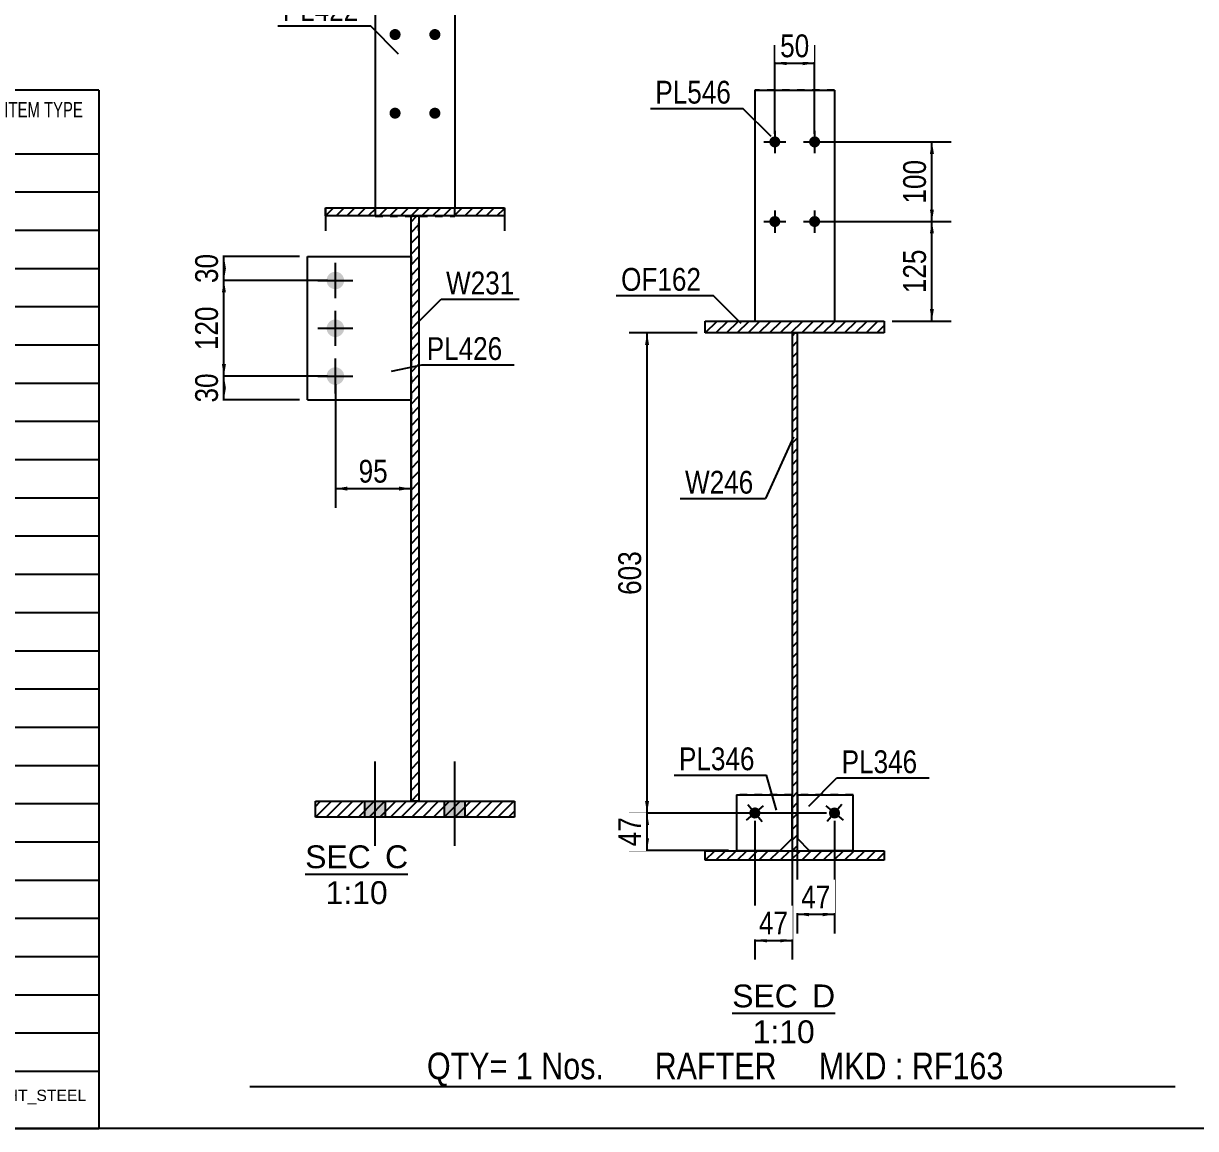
# Model space of a CAD drawing. Header units: millimetres. Extents: x -1017 to -614, y -187 to 90.
# Drawn here: x -868.9 to -721.7, y -186.7 to -47.9 of the extents above; entities that cross this region are included whole.
import ezdxf

# ---------------------------------------------------------------- set-up
doc = ezdxf.new("R2010")
doc.units = ezdxf.units.MM
doc.linetypes.add('DXK_LINE_DOT1', pattern=[1.8814, 0.9407, -0.9407])
doc.styles.add('Arial', font='ARIAL.TTF', dxfattribs={"height": 0.2})
doc.styles.add('Arial Narrow', font='ARIALN.TTF', dxfattribs={"height": 0.2})

# ---------------------------------------------------------------- blocks, each defined once
blk = doc.blocks.new('Unknown-624476614-1210')
at = {"color": 5, "linetype": 'Continuous'}
blk.add_line((-1014.34, -186.63), (-614.34, -186.63), dxfattribs=at)
blk = doc.blocks.new('Unknown-624476614-12 - 1257')
at = {"color": 1, "linetype": 'Continuous'}
blk.add_line((-779.88, -172.19), (-766.97, -172.19), dxfattribs=at)
at = {"color": 0, "linetype": 'Continuous'}
for points in [[(-771.65, -171.44), (-771.65, -168.44), (-779.88, -168.44), (-779.88, -171.44)], [(-766.97, -171.44), (-766.97, -168.44), (-769.85, -168.44), (-769.85, -171.44)], [(-769.53, -175.94), (-769.53, -172.94), (-777.31, -172.94), (-777.31, -175.94)]]:
    blk.add_wipeout(points, dxfattribs=at)
at = {"color": 136, "linetype": 'Continuous', "style": 'Arial'}
for s, height, p in [('SEC', 2.865, (-779.88, -171.44)), ('D', 2.87, (-769.85, -171.44)), ('1:10', 2.865, (-777.31, -175.94))]:
    blk.add_text(s, height=height, dxfattribs=at).set_placement(p)
blk = doc.blocks.new('Unknown-624476614-14 - 1555')
at = {"color": 1, "linetype": 'Continuous'}
blk.add_line((-833.52, -154.72), (-820.61, -154.72), dxfattribs=at)
at = {"color": 0, "linetype": 'Continuous'}
for points in [[(-825.29, -153.97), (-825.29, -150.97), (-833.52, -150.97), (-833.52, -153.97)], [(-820.61, -153.97), (-820.61, -150.97), (-823.49, -150.97), (-823.49, -153.97)], [(-823.17, -158.47), (-823.17, -155.47), (-830.95, -155.47), (-830.95, -158.47)]]:
    blk.add_wipeout(points, dxfattribs=at)
at = {"color": 136, "linetype": 'Continuous', "style": 'Arial'}
for s, height, p in [('SEC', 2.865, (-833.52, -153.97)), ('C', 2.87, (-823.49, -153.97)), ('1:10', 2.865, (-830.95, -158.47))]:
    blk.add_text(s, height=height, dxfattribs=at).set_placement(p)
blk = doc.blocks.new('Part-624476614-1323 - 1257')
at = {"color": 2, "linetype": 'Continuous'}
for p, q in [((-779.36, -144.74), (-772.36, -144.74)), ((-779.36, -144.74), (-779.36, -151.74)), ((-772.36, -150.24), (-772.36, -144.74)), ((-773.86, -151.74), (-772.36, -150.24)), ((-779.36, -151.74), (-773.86, -151.74))]:
    blk.add_line(p, q, dxfattribs=at)
at = {"color": 7, "linetype": 'DXK_LINE_DOT1'}
for p, q in [((-772.36, -144.74), (-779.36, -144.74)), ((-779.36, -151.74), (-773.86, -151.74))]:
    blk.add_line(p, q, dxfattribs=at)
blk = doc.blocks.new('Bolt-624476614-1268 - 1257')
at = {"linetype": 'Continuous'}
for points in [[(-773.83, -62.78, -1), (-775.23, -62.78, -1)], [(-768.83, -62.78, -1), (-770.23, -62.78, -1)], [(-773.83, -72.78, -1), (-775.23, -72.78, -1)], [(-768.83, -72.78, -1), (-770.23, -72.78, -1)]]:
    blk.add_hatch(color=3, dxfattribs=at).paths.add_polyline_path(points)
at = {"color": 3, "linetype": 'Continuous'}
for p, q in [((-774.53, -61.38), (-774.53, -64.18)), ((-769.53, -61.38), (-769.53, -64.18)), ((-775.93, -62.78), (-773.13, -62.78)), ((-770.93, -62.78), (-768.13, -62.78)), ((-774.53, -71.38), (-774.53, -74.18)), ((-769.53, -71.38), (-769.53, -74.18)), ((-775.93, -72.78), (-773.13, -72.78)), ((-770.93, -72.78), (-768.13, -72.78))]:
    blk.add_line(p, q, dxfattribs=at)
blk = doc.blocks.new('Bolt-624476614-1280 - 1257')
at = {"linetype": 'Continuous'}
blk.add_hatch(color=3, dxfattribs=at).paths.add_polyline_path([(-766.5, -147.49, -1), (-767.57, -146.59, -1)])
at = {"color": 3, "linetype": 'Continuous'}
for p, q in [((-768.11, -146.14), (-765.96, -147.94)), ((-766.13, -145.97), (-767.94, -148.11))]:
    blk.add_line(p, q, dxfattribs=at)
blk = doc.blocks.new('Bolt-624476614-1281 - 1257')
at = {"linetype": 'Continuous'}
blk.add_hatch(color=3, dxfattribs=at).paths.add_polyline_path([(-776.5, -146.59, -1), (-777.57, -147.49, -1)])
at = {"color": 3, "linetype": 'Continuous'}
for p, q in [((-778.11, -147.94), (-775.96, -146.14)), ((-777.94, -145.97), (-776.13, -148.11))]:
    blk.add_line(p, q, dxfattribs=at)
blk = doc.blocks.new('Part-624476614-1328 - 1257')
at = {"color": 2, "linetype": 'Continuous'}
for p, q in [((-771.7, -144.74), (-764.7, -144.74)), ((-771.7, -144.74), (-771.7, -150.24)), ((-764.7, -151.74), (-764.7, -144.74)), ((-771.7, -150.24), (-770.2, -151.74)), ((-770.2, -151.74), (-764.7, -151.74))]:
    blk.add_line(p, q, dxfattribs=at)
at = {"color": 7, "linetype": 'DXK_LINE_DOT1'}
for p, q in [((-764.7, -144.74), (-771.7, -144.74)), ((-770.2, -151.74), (-764.7, -151.74))]:
    blk.add_line(p, q, dxfattribs=at)
blk = doc.blocks.new('Part-624476614-1363 - 1257')
at = {"color": 2, "linetype": 'Continuous'}
for p, q in [((-777.03, -56.27), (-777.03, -85.27)), ((-777.03, -56.27), (-767.03, -56.27)), ((-767.03, -56.27), (-767.03, -85.27))]:
    blk.add_line(p, q, dxfattribs=at)
at = {"color": 7, "linetype": 'DXK_LINE_DOT1'}
for p, q in [((-767.03, -56.27), (-777.03, -56.27)), ((-777.03, -85.27), (-767.03, -85.27))]:
    blk.add_line(p, q, dxfattribs=at)
blk = doc.blocks.new('Part-624476614-1378 - 1257')
at = {"linetype": 'Continuous'}
h = blk.add_hatch(dxfattribs=at)
h.set_pattern_fill('', scale=0.3, style=0, pattern_type=0)
h.set_pattern_definition([(45, (-783.2846, -152.9725), (-0.67352, 0.67352), [])])
h.paths.add_polyline_path([(-783.28, -151.77), (-783.28, -152.97), (-760.78, -152.97), (-760.78, -151.77)])
at = {"color": 2, "linetype": 'Continuous'}
for p, q in [((-783.28, -152.97), (-783.28, -151.77)), ((-783.28, -151.77), (-760.78, -151.77)), ((-760.78, -152.97), (-783.28, -152.97)), ((-760.78, -151.77), (-760.78, -152.97))]:
    blk.add_line(p, q, dxfattribs=at)
blk = doc.blocks.new('Part-624476614-1401 - 1257')
at = {"linetype": 'Continuous'}
h = blk.add_hatch(dxfattribs=at)
h.set_pattern_fill('', scale=0.3, style=0, pattern_type=0)
h.set_pattern_definition([(45, (-772.3346, -151.7725), (-0.673519, 0.673519), [])])
h.paths.add_polyline_path([(-772.33, -86.77), (-772.33, -151.77), (-771.73, -151.77), (-771.73, -86.77)])
at = {"color": 2, "linetype": 'Continuous'}
for p, q in [((-772.33, -151.77), (-772.33, -86.77)), ((-772.33, -86.77), (-771.73, -86.77)), ((-771.73, -86.77), (-771.73, -151.77)), ((-771.73, -151.77), (-772.33, -151.77))]:
    blk.add_line(p, q, dxfattribs=at)
blk = doc.blocks.new('Part-624476614-1424 - 1257')
at = {"linetype": 'Continuous'}
h = blk.add_hatch(dxfattribs=at)
h.set_pattern_fill('', scale=0.3, style=0, pattern_type=0)
h.set_pattern_definition([(45, (-783.2846, -86.7718), (-0.67352, 0.67352), [])])
h.paths.add_polyline_path([(-783.28, -85.27), (-783.28, -86.77), (-760.78, -86.77), (-760.78, -85.27)])
at = {"color": 2, "linetype": 'Continuous'}
for p, q in [((-783.28, -86.77), (-783.28, -85.27)), ((-783.28, -85.27), (-760.78, -85.27)), ((-760.78, -85.27), (-760.78, -86.77)), ((-760.78, -86.77), (-783.28, -86.77))]:
    blk.add_line(p, q, dxfattribs=at)
blk = doc.blocks.new('Part-624476614-1557 - 1555')
at = {"linetype": 'Continuous'}
h = blk.add_hatch(dxfattribs=at)
h.set_pattern_fill('', scale=0.3, style=0, pattern_type=0)
h.set_pattern_definition([(45, (-830.9827, -72.0799), (-0.67352, 0.67352), [])])
h.paths.add_polyline_path([(-830.98, -71.07), (-830.98, -72.08), (-808.48, -72.08), (-808.48, -71.07)])
at = {"color": 7, "linetype": 'DXK_LINE_DOT1'}
for p, q in [((-830.98, -71.07), (-830.98, -72.08)), ((-808.48, -71.07), (-808.48, -72.08))]:
    blk.add_line(p, q, dxfattribs=at)
at = {"color": 2, "linetype": 'Continuous'}
for p, q in [((-830.98, -72.08), (-830.98, -71.07)), ((-830.98, -71.07), (-808.48, -71.07)), ((-830.98, -72.08), (-830.98, -73.94)), ((-808.48, -72.08), (-830.98, -72.08)), ((-808.48, -71.07), (-808.48, -72.08)), ((-808.48, -72.08), (-808.48, -73.94))]:
    blk.add_line(p, q, dxfattribs=at)
blk = doc.blocks.new('Part-624476614-1570 - 1555')
at = {"linetype": 'Continuous'}
h = blk.add_hatch(dxfattribs=at)
h.set_pattern_fill('', scale=0.3, style=0, pattern_type=0)
h.set_pattern_definition([(45, (-832.2327, -147.5599), (-0.67352, 0.67352), [])])
h.paths.add_polyline_path([(-832.23, -145.56), (-832.23, -147.56), (-807.23, -147.56), (-807.23, -145.56)])
at = {"color": 2, "linetype": 'Continuous'}
for p, q in [((-832.23, -147.56), (-832.23, -145.56)), ((-832.23, -145.56), (-807.23, -145.56)), ((-807.23, -145.56), (-807.23, -147.56)), ((-807.23, -147.56), (-832.23, -147.56))]:
    blk.add_line(p, q, dxfattribs=at)
blk = doc.blocks.new('Part-624476614-1639 - 1555')
at = {"linetype": 'Continuous'}
h = blk.add_hatch(dxfattribs=at)
h.set_pattern_fill('', scale=0.3, style=0, pattern_type=0)
h.set_pattern_definition([(45, (-820.2327, -145.5599), (-0.673519, 0.673519), [])])
h.paths.add_polyline_path([(-820.23, -72.08), (-820.23, -145.56), (-819.23, -145.56), (-819.23, -72.08)])
at = {"color": 7, "linetype": 'DXK_LINE_DOT1'}
for p, q in [((-820.23, -73.94), (-820.23, -72.08)), ((-819.23, -73.94), (-819.23, -72.08))]:
    blk.add_line(p, q, dxfattribs=at)
at = {"color": 2, "linetype": 'Continuous'}
for p, q in [((-820.23, -145.56), (-820.23, -72.08)), ((-820.23, -72.08), (-819.23, -72.08)), ((-819.23, -72.08), (-819.23, -145.56)), ((-819.23, -145.56), (-820.23, -145.56))]:
    blk.add_line(p, q, dxfattribs=at)
blk = doc.blocks.new('Part-624476614-1607 - 1555')
at = {"color": 2, "linetype": 'Continuous'}
for p, q in [((-833.23, -95.18), (-833.23, -77.18)), ((-833.23, -77.18), (-820.23, -77.18)), ((-833.23, -95.18), (-820.23, -95.18))]:
    blk.add_line(p, q, dxfattribs=at)
at = {"color": 7, "linetype": 'DXK_LINE_DOT1'}
blk.add_line((-820.23, -77.18), (-820.23, -95.18), dxfattribs=at)
blk = doc.blocks.new('Part-624476614-1617 - 1555')
at = {"color": 2, "linetype": 'Continuous'}
for p, q in [((-824.73, -43.37), (-824.73, -71.07)), ((-824.73, -43.37), (-814.73, -43.37)), ((-814.73, -43.37), (-814.73, -71.07))]:
    blk.add_line(p, q, dxfattribs=at)
at = {"color": 7, "linetype": 'DXK_LINE_DOT1'}
for p, q in [((-824.73, -43.45), (-814.73, -43.45)), ((-824.73, -71.07), (-824.73, -72.01)), ((-824.73, -72.09), (-824.73, -72.01)), ((-824.73, -72.01), (-814.73, -72.01)), ((-824.73, -72.09), (-814.73, -72.09)), ((-814.73, -72.01), (-814.73, -71.07)), ((-814.73, -72.01), (-814.73, -72.09))]:
    blk.add_line(p, q, dxfattribs=at)
blk = doc.blocks.new('Bolt-624476614-1644 - 1555')
at = {"linetype": 'Continuous'}
for points in [[(-826.03, -147.56), (-823.43, -147.56), (-823.43, -145.56), (-826.03, -145.56)], [(-816.03, -147.56), (-813.43, -147.56), (-813.43, -145.56), (-816.03, -145.56)]]:
    blk.add_hatch(color=3, dxfattribs=at).paths.add_polyline_path(points)
at = {"color": 3, "linetype": 'Continuous'}
for p, q in [((-824.73, -151.15), (-824.73, -140.56)), ((-814.73, -151.15), (-814.73, -140.56)), ((-826.03, -147.56), (-826.03, -145.56)), ((-823.43, -147.56), (-823.43, -145.56)), ((-816.03, -147.56), (-816.03, -145.56)), ((-813.43, -147.56), (-813.43, -145.56))]:
    blk.add_line(p, q, dxfattribs=at)
blk = doc.blocks.new('Bolt-624476614-1655 - 1555')
at = {"linetype": 'Continuous'}
for points in [[(-829.73, -79.08, -1), (-829.73, -81.28, -1)], [(-829.73, -85.08, -1), (-829.73, -87.28, -1)], [(-829.73, -91.08, -1), (-829.73, -93.28, -1)]]:
    blk.add_hatch(color=3, dxfattribs=at).paths.add_polyline_path(points)
at = {"color": 3, "linetype": 'Continuous'}
for p, q in [((-829.73, -82.38), (-829.73, -77.98)), ((-831.93, -80.18), (-827.53, -80.18)), ((-829.73, -88.38), (-829.73, -83.98)), ((-831.93, -86.18), (-827.53, -86.18)), ((-829.73, -94.38), (-829.73, -89.98)), ((-831.93, -92.18), (-827.53, -92.18))]:
    blk.add_line(p, q, dxfattribs=at)
blk = doc.blocks.new('Bolt-624476614-1663 - 1555')
at = {"linetype": 'Continuous'}
for points in [[(-822.23, -49.99), (-822.38, -49.98), (-822.52, -49.93), (-822.64, -49.86), (-822.75, -49.76), (-822.84, -49.64), (-822.9, -49.51), (-822.93, -49.37), (-822.93, -49.23), (-822.9, -49.09), (-822.84, -48.95), (-822.75, -48.84), (-822.64, -48.74), (-822.52, -48.67), (-822.38, -48.62), (-822.23, -48.61), (-822.09, -48.62), (-821.95, -48.67), (-821.82, -48.74), (-821.71, -48.84), (-821.63, -48.95), (-821.57, -49.09), (-821.54, -49.23), (-821.54, -49.37), (-821.57, -49.51), (-821.63, -49.64), (-821.71, -49.76), (-821.82, -49.86), (-821.95, -49.93), (-822.09, -49.98)], [(-817.23, -49.99), (-817.38, -49.98), (-817.52, -49.93), (-817.64, -49.86), (-817.75, -49.76), (-817.84, -49.64), (-817.9, -49.51), (-817.93, -49.37), (-817.93, -49.23), (-817.9, -49.09), (-817.84, -48.95), (-817.75, -48.84), (-817.64, -48.74), (-817.52, -48.67), (-817.38, -48.62), (-817.23, -48.61), (-817.09, -48.62), (-816.95, -48.67), (-816.82, -48.74), (-816.71, -48.84), (-816.63, -48.95), (-816.57, -49.09), (-816.54, -49.23), (-816.54, -49.37), (-816.57, -49.51), (-816.63, -49.64), (-816.71, -49.76), (-816.82, -49.86), (-816.95, -49.93), (-817.09, -49.98)], [(-822.23, -59.87), (-822.38, -59.85), (-822.52, -59.81), (-822.64, -59.73), (-822.75, -59.64), (-822.84, -59.52), (-822.9, -59.39), (-822.93, -59.25), (-822.93, -59.1), (-822.9, -58.96), (-822.84, -58.83), (-822.75, -58.71), (-822.64, -58.62), (-822.52, -58.54), (-822.38, -58.5), (-822.23, -58.48), (-822.09, -58.5), (-821.95, -58.54), (-821.82, -58.62), (-821.71, -58.71), (-821.63, -58.83), (-821.57, -58.96), (-821.54, -59.1), (-821.54, -59.25), (-821.57, -59.39), (-821.63, -59.52), (-821.71, -59.64), (-821.82, -59.73), (-821.95, -59.81), (-822.09, -59.85)], [(-817.23, -59.87), (-817.38, -59.85), (-817.52, -59.81), (-817.64, -59.73), (-817.75, -59.64), (-817.84, -59.52), (-817.9, -59.39), (-817.93, -59.25), (-817.93, -59.1), (-817.9, -58.96), (-817.84, -58.83), (-817.75, -58.71), (-817.64, -58.62), (-817.52, -58.54), (-817.38, -58.5), (-817.23, -58.48), (-817.09, -58.5), (-816.95, -58.54), (-816.82, -58.62), (-816.71, -58.71), (-816.63, -58.83), (-816.57, -58.96), (-816.54, -59.1), (-816.54, -59.25), (-816.57, -59.39), (-816.63, -59.52), (-816.71, -59.64), (-816.82, -59.73), (-816.95, -59.81), (-817.09, -59.85)]]:
    blk.add_hatch(color=3, dxfattribs=at).paths.add_polyline_path(points)
at = {"color": 3, "linetype": 'Continuous'}
for p, q in [((-822.23, -49.17), (-822.23, -49.69)), ((-817.23, -49.17), (-817.23, -49.69)), ((-822.23, -59.05), (-822.23, -59.57)), ((-817.23, -59.05), (-817.23, -59.57))]:
    blk.add_line(p, q, dxfattribs=at)
blk = doc.blocks.new('StraightDimension-624476614-1510 - 1257')
at = {"linetype": 'Continuous'}
for points in [[(-770.23, -160.01), (-771.73, -159.76), (-770.23, -159.51)], [(-768.53, -159.51), (-767.03, -159.76), (-768.53, -160.01)]]:
    blk.add_hatch(color=7, dxfattribs=at).paths.add_polyline_path(points)
at = {"color": 7, "linetype": 'Continuous'}
for p, q in [((-767.03, -148.04), (-767.03, -162.16)), ((-771.73, -149), (-771.73, -162.16)), ((-771.73, -159.76), (-767.03, -159.76))]:
    blk.add_line(p, q, dxfattribs=at)
at = {"color": 0}
blk.add_wipeout([(-766.96, -159.61), (-766.96, -155.41), (-771.81, -155.41), (-771.81, -159.61)], dxfattribs=at)
at = {"color": 3, "style": 'Arial Narrow'}
blk.add_text('47', height=2.863, dxfattribs=at).set_placement((-771.21, -159.01))
blk = doc.blocks.new('StraightDimension-624476614-1430 - 1257')
at = {"linetype": 'Continuous'}
for points in [[(-790.83, -88.27), (-790.58, -86.77), (-790.33, -88.27)], [(-790.33, -145.54), (-790.58, -147.04), (-790.83, -145.54)]]:
    blk.add_hatch(color=7, dxfattribs=at).paths.add_polyline_path(points)
at = {"color": 7, "linetype": 'Continuous'}
for p, q in [((-784.28, -86.77), (-792.83, -86.77)), ((-790.58, -147.04), (-790.58, -86.77)), ((-768.03, -147.04), (-792.83, -147.04))]:
    blk.add_line(p, q, dxfattribs=at)
at = {"color": 0}
blk.add_wipeout([(-790.73, -113.56), (-794.93, -113.56), (-794.93, -120.25), (-790.73, -120.25)], dxfattribs=at)
at = {"color": 3, "style": 'Arial Narrow'}
blk.add_text('603', height=2.863, rotation=90.0002, dxfattribs=at).set_placement((-791.33, -119.65))
blk = doc.blocks.new('StraightDimension-624476614-1454 - 1257')
at = {"linetype": 'Continuous'}
for points in [[(-790.83, -148.54), (-790.58, -147.04), (-790.33, -148.54)], [(-790.33, -150.24), (-790.58, -151.74), (-790.83, -150.24)]]:
    blk.add_hatch(color=7, dxfattribs=at).paths.add_polyline_path(points)
at = {"color": 7, "linetype": 'Continuous'}
for p, q in [((-768.03, -147.04), (-792.83, -147.04)), ((-790.58, -151.74), (-790.58, -147.04)), ((-780.36, -151.74), (-792.83, -151.74))]:
    blk.add_line(p, q, dxfattribs=at)
at = {"color": 0}
blk.add_wipeout([(-790.73, -146.96), (-794.93, -146.96), (-794.93, -151.82), (-790.73, -151.82)], dxfattribs=at)
at = {"color": 3, "style": 'Arial Narrow'}
blk.add_text('47', height=2.863, rotation=90.0002, dxfattribs=at).set_placement((-791.33, -151.22))
blk = doc.blocks.new('StraightDimension-624476614-1470 - 1257')
at = {"linetype": 'Continuous'}
for points in [[(-773.03, -53.15), (-774.53, -52.9), (-773.03, -52.65)], [(-771.03, -52.65), (-769.53, -52.9), (-771.03, -53.15)]]:
    blk.add_hatch(color=7, dxfattribs=at).paths.add_polyline_path(points)
at = {"color": 7, "linetype": 'Continuous'}
for p, q in [((-774.53, -61.78), (-774.53, -50.65)), ((-769.53, -61.78), (-769.53, -50.65)), ((-774.53, -52.9), (-769.53, -52.9))]:
    blk.add_line(p, q, dxfattribs=at)
at = {"color": 0}
blk.add_wipeout([(-769.61, -52.75), (-769.61, -48.55), (-774.46, -48.55), (-774.46, -52.75)], dxfattribs=at)
at = {"color": 3, "style": 'Arial Narrow'}
blk.add_text('50', height=2.863, dxfattribs=at).set_placement((-773.86, -52.15))
blk = doc.blocks.new('StraightDimension-624476614-1489 - 1257')
at = {"linetype": 'Continuous'}
for points in [[(-755.05, -64.28), (-754.8, -62.78), (-754.55, -64.28)], [(-754.55, -71.28), (-754.8, -72.78), (-755.05, -71.28)]]:
    blk.add_hatch(color=7, dxfattribs=at).paths.add_polyline_path(points)
at = {"color": 7, "linetype": 'Continuous'}
for p, q in [((-768.53, -62.78), (-752.4, -62.78)), ((-754.8, -72.78), (-754.8, -62.78)), ((-768.53, -72.78), (-752.4, -72.78))]:
    blk.add_line(p, q, dxfattribs=at)
at = {"color": 0}
blk.add_wipeout([(-754.95, -64.43), (-759.15, -64.43), (-759.15, -71.12), (-754.95, -71.12)], dxfattribs=at)
at = {"color": 3, "style": 'Arial Narrow'}
blk.add_text('100', height=2.863, rotation=90.0002, dxfattribs=at).set_placement((-755.55, -70.52))
blk = doc.blocks.new('StraightDimension-624476614-1499 - 1257')
at = {"linetype": 'Continuous'}
for points in [[(-755.05, -74.28), (-754.8, -72.78), (-754.55, -74.28)], [(-754.55, -83.77), (-754.8, -85.27), (-755.05, -83.77)]]:
    blk.add_hatch(color=7, dxfattribs=at).paths.add_polyline_path(points)
at = {"color": 7, "linetype": 'Continuous'}
for p, q in [((-768.53, -72.78), (-752.4, -72.78)), ((-754.8, -85.27), (-754.8, -72.78)), ((-759.78, -85.27), (-752.4, -85.27))]:
    blk.add_line(p, q, dxfattribs=at)
at = {"color": 0}
blk.add_wipeout([(-754.95, -75.68), (-759.15, -75.68), (-759.15, -82.37), (-754.95, -82.37)], dxfattribs=at)
at = {"color": 3, "style": 'Arial Narrow'}
blk.add_text('125', height=2.863, rotation=90.0002, dxfattribs=at).set_placement((-755.55, -81.77))
blk = doc.blocks.new('StraightDimension-624476614-1527 - 1257')
at = {"linetype": 'Continuous'}
for points in [[(-775.53, -163.29), (-777.03, -163.04), (-775.53, -162.79)], [(-773.86, -162.79), (-772.36, -163.04), (-773.86, -163.29)]]:
    blk.add_hatch(color=7, dxfattribs=at).paths.add_polyline_path(points)
at = {"color": 7, "linetype": 'Continuous'}
for p, q in [((-777.03, -148.04), (-777.03, -165.44)), ((-772.36, -149.24), (-772.36, -165.44)), ((-777.03, -163.04), (-772.36, -163.04))]:
    blk.add_line(p, q, dxfattribs=at)
at = {"color": 0}
blk.add_wipeout([(-772.27, -162.89), (-772.27, -158.69), (-777.13, -158.69), (-777.13, -162.89)], dxfattribs=at)
at = {"color": 3, "style": 'Arial Narrow'}
blk.add_text('47', height=2.863, dxfattribs=at).set_placement((-776.53, -162.29))
blk = doc.blocks.new('StraightDimension-624476614-6205 - 1555')
at = {"linetype": 'Continuous'}
for points in [[(-828.23, -106.56), (-829.73, -106.31), (-828.23, -106.06)], [(-821.73, -106.06), (-820.23, -106.31), (-821.73, -106.56)]]:
    blk.add_hatch(color=7, dxfattribs=at).paths.add_polyline_path(points)
at = {"color": 7, "linetype": 'Continuous'}
for p, q in [((-829.73, -93.18), (-829.73, -108.71)), ((-820.23, -96.18), (-820.23, -108.71)), ((-829.73, -106.31), (-820.23, -106.31))]:
    blk.add_line(p, q, dxfattribs=at)
at = {"color": 0}
blk.add_wipeout([(-822.55, -106.16), (-822.55, -101.96), (-827.41, -101.96), (-827.41, -106.16)], dxfattribs=at)
at = {"color": 3, "style": 'Arial Narrow'}
blk.add_text('95', height=2.863, dxfattribs=at).set_placement((-826.81, -105.56))
blk = doc.blocks.new('StraightDimension-624476614-6246 - 1555')
at = {"linetype": 'Continuous'}
for points in [[(-843.98, -81.68), (-843.73, -80.18), (-843.48, -81.68)], [(-843.48, -90.68), (-843.73, -92.18), (-843.98, -90.68)]]:
    blk.add_hatch(color=7, dxfattribs=at).paths.add_polyline_path(points)
at = {"color": 7, "linetype": 'Continuous'}
for p, q in [((-830.73, -80.18), (-845.98, -80.18)), ((-843.73, -92.18), (-843.73, -80.18)), ((-830.73, -92.18), (-845.98, -92.18))]:
    blk.add_line(p, q, dxfattribs=at)
at = {"color": 0}
blk.add_wipeout([(-843.88, -82.83), (-848.08, -82.83), (-848.08, -89.52), (-843.88, -89.52)], dxfattribs=at)
at = {"color": 3, "style": 'Arial Narrow'}
blk.add_text('120', height=2.863, rotation=90.0002, dxfattribs=at).set_placement((-844.48, -88.92))
blk = doc.blocks.new('StraightDimension-624476614-6245 - 1555')
at = {"linetype": 'Continuous'}
for points in [[(-843.98, -78.68), (-843.73, -77.18), (-843.48, -78.68)], [(-843.48, -78.68), (-843.73, -80.18), (-843.98, -78.68)]]:
    blk.add_hatch(color=7, dxfattribs=at).paths.add_polyline_path(points)
at = {"color": 7, "linetype": 'Continuous'}
for p, q in [((-834.23, -77.18), (-845.98, -77.18)), ((-843.73, -80.18), (-843.73, -77.18)), ((-830.73, -80.18), (-845.98, -80.18))]:
    blk.add_line(p, q, dxfattribs=at)
at = {"color": 0}
blk.add_wipeout([(-843.88, -76.25), (-848.08, -76.25), (-848.08, -81.1), (-843.88, -81.1)], dxfattribs=at)
at = {"color": 3, "style": 'Arial Narrow'}
blk.add_text('30', height=2.863, rotation=90.0002, dxfattribs=at).set_placement((-844.48, -80.5))
blk = doc.blocks.new('StraightDimension-624476614-6247 - 1555')
at = {"linetype": 'Continuous'}
for points in [[(-843.98, -93.68), (-843.73, -92.18), (-843.48, -93.68)], [(-843.48, -93.68), (-843.73, -95.18), (-843.98, -93.68)]]:
    blk.add_hatch(color=7, dxfattribs=at).paths.add_polyline_path(points)
at = {"color": 7, "linetype": 'Continuous'}
for p, q in [((-830.73, -92.18), (-845.98, -92.18)), ((-843.73, -95.18), (-843.73, -92.18)), ((-834.23, -95.18), (-845.98, -95.18))]:
    blk.add_line(p, q, dxfattribs=at)
at = {"color": 0}
blk.add_wipeout([(-843.88, -91.25), (-848.08, -91.25), (-848.08, -96.1), (-843.88, -96.1)], dxfattribs=at)
at = {"color": 3, "style": 'Arial Narrow'}
blk.add_text('30', height=2.863, rotation=90.0002, dxfattribs=at).set_placement((-844.48, -95.5))
blk = doc.blocks.new('CBS_BOM-624476614-10799')
at = {"color": 7, "linetype": 'Continuous'}
for p, q in [((-1014.37, -56.26), (-859.45, -56.26)), ((-859.45, -56.27), (-859.45, -64.25)), ((-1014.37, -64.26), (-859.45, -64.26)), ((-859.45, -64.26), (-859.45, -69.06)), ((-1002.37, -69.06), (-859.45, -69.06)), ((-859.45, -69.06), (-859.45, -73.86)), ((-1002.37, -73.86), (-859.45, -73.86)), ((-859.45, -73.86), (-859.45, -78.66)), ((-1002.37, -78.66), (-859.45, -78.66)), ((-859.45, -78.66), (-859.45, -83.46)), ((-1002.37, -83.46), (-859.45, -83.46)), ((-859.45, -83.46), (-859.45, -88.26)), ((-1002.37, -88.26), (-859.45, -88.26)), ((-859.45, -88.26), (-859.45, -93.06)), ((-1002.37, -93.06), (-859.45, -93.06)), ((-859.45, -93.06), (-859.45, -97.86)), ((-1002.37, -97.86), (-859.45, -97.86)), ((-859.45, -97.86), (-859.45, -102.66)), ((-1002.37, -102.66), (-859.45, -102.66)), ((-859.45, -102.66), (-859.45, -107.46)), ((-1002.37, -107.46), (-859.45, -107.46)), ((-859.45, -107.46), (-859.45, -112.26)), ((-1002.37, -112.26), (-859.45, -112.26)), ((-859.45, -112.26), (-859.45, -117.06)), ((-1002.37, -117.06), (-859.45, -117.06)), ((-859.45, -117.06), (-859.45, -121.86)), ((-1002.37, -121.86), (-859.45, -121.86)), ((-859.45, -121.86), (-859.45, -126.66)), ((-1002.37, -126.66), (-859.45, -126.66)), ((-859.45, -126.66), (-859.45, -131.46)), ((-1002.37, -131.46), (-859.45, -131.46)), ((-859.45, -131.46), (-859.45, -136.26)), ((-1002.37, -136.26), (-859.45, -136.26)), ((-859.45, -136.26), (-859.45, -141.06)), ((-1002.37, -141.06), (-859.45, -141.06)), ((-859.45, -141.06), (-859.45, -145.86)), ((-1002.37, -145.86), (-859.45, -145.86)), ((-859.45, -145.86), (-859.45, -150.66)), ((-1002.37, -150.66), (-859.45, -150.66)), ((-859.45, -150.66), (-859.45, -155.46)), ((-1002.37, -155.46), (-859.45, -155.46)), ((-859.45, -155.46), (-859.45, -160.26)), ((-1002.37, -160.26), (-859.45, -160.26)), ((-859.45, -160.26), (-859.45, -165.06)), ((-1002.37, -165.06), (-859.45, -165.06)), ((-859.45, -165.06), (-859.45, -169.86)), ((-1002.37, -169.86), (-859.45, -169.86)), ((-859.45, -169.86), (-859.45, -174.66)), ((-1002.37, -174.66), (-859.45, -174.66)), ((-859.45, -174.66), (-859.45, -179.46)), ((-1002.37, -179.46), (-859.45, -179.46)), ((-859.45, -179.46), (-859.45, -186.66)), ((-1014.37, -186.66), (-859.45, -186.66))]:
    blk.add_line(p, q, dxfattribs=at)
at = {"color": 3, "linetype": 'Continuous', "style": 'Arial', "width": 0.7}
blk.add_text('ITEM TYPE', height=1.91, dxfattribs=at).set_placement((-871.31, -59.68))
at = {"color": 6, "linetype": 'Continuous', "style": 'Arial'}
blk.add_text('LIGHT_STEEL', height=1.4135, dxfattribs=at).set_placement((-874.2, -183.2))
blk = doc.blocks.new('CBS_CALLOFF-624476614-10800')
at = {"color": 7, "linetype": 'Continuous'}
blk.add_line((-840.46, -181.36), (-724.23, -181.38), dxfattribs=at)
at = {"color": 3, "linetype": 'Continuous', "style": 'Arial Narrow'}
blk.add_text('QTY= 1 Nos.      RAFTER     MKD : RF163', height=3.3405, dxfattribs=at).set_placement((-818.23, -180.47))
blk = doc.blocks.new('Mark-624476614-1318 - 1257')
at = {"color": 7, "linetype": 'Continuous'}
blk.add_line((-774.31, -146.69), (-775.57, -142.27), dxfattribs=at)
at = {"color": 0}
blk.add_wipeout([(-777.07, -141.67), (-777.07, -138.67), (-786.57, -138.67), (-786.57, -141.67)], dxfattribs=at)
blk.add_wipeout([(-777.07, -141.67), (-777.07, -138.67), (-786.57, -138.67), (-786.57, -141.67)], dxfattribs=at)
at = {"color": 7, "linetype": 'Continuous'}
blk.add_line((-787.17, -142.27), (-775.57, -142.27), dxfattribs=at)
at = {"color": 3, "style": 'Arial Narrow'}
blk.add_text('PL346', height=2.863, dxfattribs=at).set_placement((-786.57, -141.67))
blk = doc.blocks.new('Mark-624476614-1324 - 1257')
at = {"color": 0}
blk.add_wipeout([(-756.64, -142.04), (-756.64, -139.04), (-766.14, -139.04), (-766.14, -142.04)], dxfattribs=at)
blk.add_wipeout([(-756.64, -142.04), (-756.64, -139.04), (-766.14, -139.04), (-766.14, -142.04)], dxfattribs=at)
at = {"color": 7, "linetype": 'Continuous'}
for p, q in [((-770.28, -146.17), (-766.74, -142.64)), ((-766.74, -142.64), (-755.14, -142.64))]:
    blk.add_line(p, q, dxfattribs=at)
at = {"color": 3, "style": 'Arial Narrow'}
blk.add_text('PL346', height=2.863, dxfattribs=at).set_placement((-766.14, -142.04))
blk = doc.blocks.new('Mark-624476614-1359 - 1257')
at = {"color": 7, "linetype": 'Continuous'}
blk.add_line((-775.01, -62.1), (-778.54, -58.57), dxfattribs=at)
at = {"color": 0}
blk.add_wipeout([(-780.04, -57.97), (-780.04, -54.97), (-789.54, -54.97), (-789.54, -57.97)], dxfattribs=at)
blk.add_wipeout([(-780.04, -57.97), (-780.04, -54.97), (-789.54, -54.97), (-789.54, -57.97)], dxfattribs=at)
at = {"color": 7, "linetype": 'Continuous'}
blk.add_line((-790.14, -58.57), (-778.54, -58.57), dxfattribs=at)
at = {"color": 3, "style": 'Arial Narrow'}
blk.add_text('PL546', height=2.863, dxfattribs=at).set_placement((-789.54, -57.97))
blk = doc.blocks.new('Mark-624476614-1397 - 1257')
at = {"color": 7, "linetype": 'Continuous'}
blk.add_line((-772.19, -99.8), (-775.72, -107.54), dxfattribs=at)
at = {"color": 0}
blk.add_wipeout([(-777.22, -106.94), (-777.22, -103.94), (-785.81, -103.94), (-785.81, -106.94)], dxfattribs=at)
blk.add_wipeout([(-777.22, -106.94), (-777.22, -103.94), (-785.81, -103.94), (-785.81, -106.94)], dxfattribs=at)
at = {"color": 7, "linetype": 'Continuous'}
blk.add_line((-786.41, -107.54), (-775.72, -107.54), dxfattribs=at)
at = {"color": 3, "style": 'Arial Narrow'}
blk.add_text('W246', height=2.863, dxfattribs=at).set_placement((-785.81, -106.94))
blk = doc.blocks.new('Mark-624476614-1420 - 1257')
at = {"color": 7, "linetype": 'Continuous'}
blk.add_line((-778.76, -85.6), (-782.29, -82.07), dxfattribs=at)
at = {"color": 0}
blk.add_wipeout([(-783.79, -81.47), (-783.79, -78.47), (-793.84, -78.47), (-793.84, -81.47)], dxfattribs=at)
blk.add_wipeout([(-783.79, -81.47), (-783.79, -78.47), (-793.84, -78.47), (-793.84, -81.47)], dxfattribs=at)
at = {"color": 7, "linetype": 'Continuous'}
blk.add_line((-794.44, -82.07), (-782.29, -82.07), dxfattribs=at)
at = {"color": 3, "style": 'Arial Narrow'}
blk.add_text('OF162', height=2.863, dxfattribs=at).set_placement((-793.84, -81.47))
blk = doc.blocks.new('Mark-624476614-1635 - 1555')
at = {"color": 0}
blk.add_wipeout([(-807.24, -81.92), (-807.24, -78.92), (-815.83, -78.92), (-815.83, -81.92)], dxfattribs=at)
blk.add_wipeout([(-807.24, -81.92), (-807.24, -78.92), (-815.83, -78.92), (-815.83, -81.92)], dxfattribs=at)
at = {"color": 7, "linetype": 'Continuous'}
for p, q in [((-819.96, -86.05), (-816.43, -82.52)), ((-816.43, -82.52), (-806.64, -82.52))]:
    blk.add_line(p, q, dxfattribs=at)
at = {"color": 3, "style": 'Arial Narrow'}
blk.add_text('W231', height=2.863, dxfattribs=at).set_placement((-815.83, -81.92))
blk = doc.blocks.new('Mark-624476614-1603 - 1555')
at = {"color": 0}
blk.add_wipeout([(-808.76, -90.16), (-808.76, -87.16), (-818.26, -87.16), (-818.26, -90.16)], dxfattribs=at)
blk.add_wipeout([(-808.76, -90.16), (-808.76, -87.16), (-818.26, -87.16), (-818.26, -90.16)], dxfattribs=at)
at = {"color": 7, "linetype": 'Continuous'}
for p, q in [((-822.67, -91.55), (-818.86, -90.76)), ((-818.86, -90.76), (-807.26, -90.76))]:
    blk.add_line(p, q, dxfattribs=at)
at = {"color": 3, "style": 'Arial Narrow'}
blk.add_text('PL426', height=2.863, dxfattribs=at).set_placement((-818.26, -90.16))
blk = doc.blocks.new('Mark-624476614-7894 - 1555')
at = {"color": 7, "linetype": 'Continuous'}
blk.add_line((-821.8, -51.76), (-825.33, -48.22), dxfattribs=at)
at = {"color": 0}
blk.add_wipeout([(-826.83, -47.62), (-826.83, -44.62), (-836.34, -44.62), (-836.34, -47.62)], dxfattribs=at)
blk.add_wipeout([(-826.83, -47.62), (-826.83, -44.62), (-836.34, -44.62), (-836.34, -47.62)], dxfattribs=at)
at = {"color": 7, "linetype": 'Continuous'}
blk.add_line((-836.94, -48.22), (-825.33, -48.22), dxfattribs=at)
at = {"color": 3, "style": 'Arial Narrow'}
blk.add_text('PL422', height=2.863, dxfattribs=at).set_placement((-836.34, -47.62))

msp = doc.modelspace()

# ---------------------------------------------------------------- block references
for name in ['Unknown-624476614-1210', 'Part-624476614-1617 - 1555', 'Bolt-624476614-1663 - 1555', 'CBS_BOM-624476614-10799', 'Part-624476614-1363 - 1257', 'Bolt-624476614-1268 - 1257', 'Part-624476614-1557 - 1555', 'Part-624476614-1639 - 1555', 'Part-624476614-1607 - 1555', 'Bolt-624476614-1655 - 1555', 'Part-624476614-1424 - 1257', 'Part-624476614-1401 - 1257', 'Part-624476614-1570 - 1555', 'Part-624476614-1323 - 1257', 'Part-624476614-1328 - 1257', 'Bolt-624476614-1281 - 1257', 'Bolt-624476614-1280 - 1257', 'Part-624476614-1378 - 1257', 'CBS_CALLOFF-624476614-10800']:
    msp.add_blockref(name, (0, 0))

# ---------------------------------------------------------------- next in the draw order: block references
for name in ['Mark-624476614-7894 - 1555', 'StraightDimension-624476614-1470 - 1257', 'StraightDimension-624476614-1489 - 1257', 'Mark-624476614-1635 - 1555', 'Mark-624476614-1420 - 1257', 'StraightDimension-624476614-6246 - 1555', 'StraightDimension-624476614-1430 - 1257', 'Mark-624476614-1603 - 1555', 'StraightDimension-624476614-6205 - 1555', 'StraightDimension-624476614-1510 - 1257', 'Unknown-624476614-14 - 1555', 'Unknown-624476614-12 - 1257']:
    msp.add_blockref(name, (0, 0))

# ---------------------------------------------------------------- next in the draw order: block references
for name in ['Mark-624476614-1359 - 1257', 'StraightDimension-624476614-1499 - 1257', 'StraightDimension-624476614-6245 - 1555', 'StraightDimension-624476614-6247 - 1555', 'Mark-624476614-1397 - 1257', 'Mark-624476614-1324 - 1257', 'Bolt-624476614-1644 - 1555', 'StraightDimension-624476614-1454 - 1257']:
    msp.add_blockref(name, (0, 0))

# ---------------------------------------------------------------- next in the draw order: block references
for name in ['Mark-624476614-1318 - 1257', 'StraightDimension-624476614-1527 - 1257']:
    msp.add_blockref(name, (0, 0))

doc.saveas('drawing.dxf')
